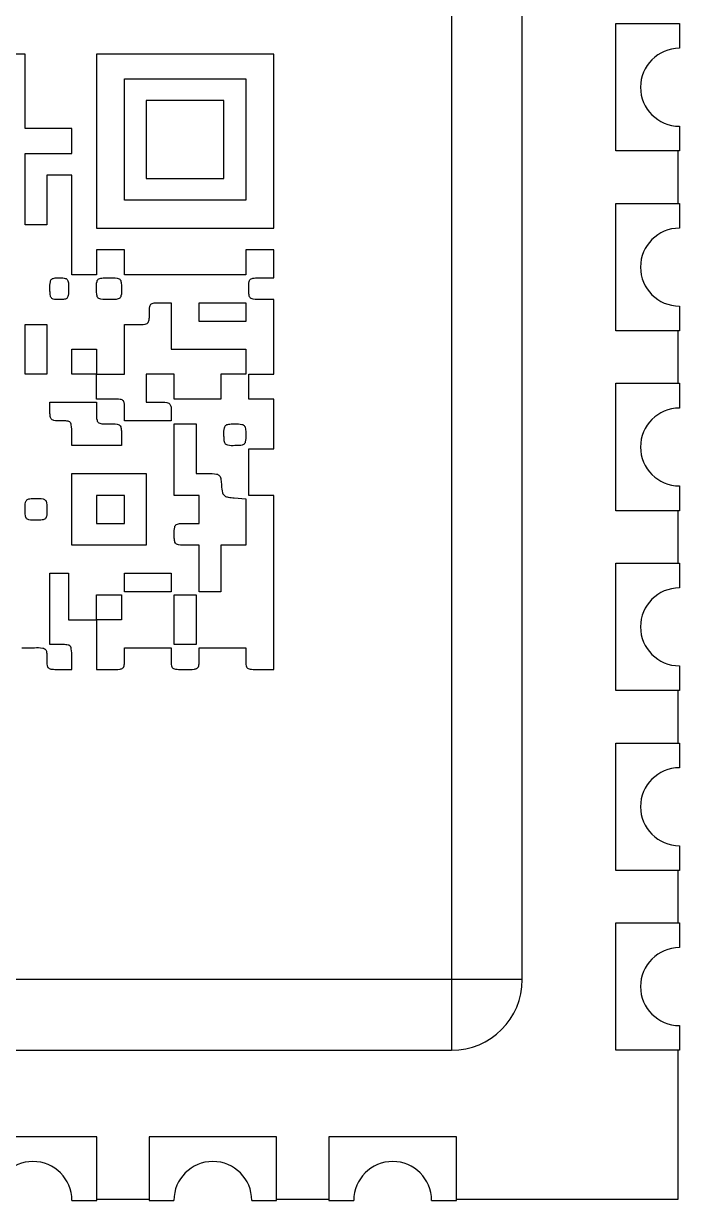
# Model space of a CAD drawing. Header units: millimetres. Extents: x 5 to 292, y 5 to 205.
# Drawn here: x 84.74 to 89.37, y 110.72 to 119.03 of the extents above; entities that cross this region are included whole.
import ezdxf

# ---------------------------------------------------------------- set-up
doc = ezdxf.new("R2010")
doc.units = ezdxf.units.MM

msp = doc.modelspace()

# ---------------------------------------------------------------- linework, layer by layer
at = {"color": 7, "linetype": 'Continuous', "lineweight": 25}
for p, q in [((87.7645, 128.8823), (87.7645, 112.2823)), ((88.2645, 112.2823), (88.2645, 128.8823)), ((88.9245, 119.0323), (89.3745, 119.0323)), ((88.9245, 118.1323), (88.9245, 119.0323)), ((89.3745, 119.0323), (89.3745, 119.0323)), ((89.3745, 119.0323), (89.3745, 118.8573)), ((84.7538, 118.8169), (84.3808, 118.8169)), ((84.7538, 118.2902), (84.7538, 118.8169)), ((86.5094, 118.8169), (85.2586, 118.8169)), ((85.2586, 118.8169), (85.2586, 117.588)), ((86.5094, 117.588), (86.5094, 118.8169)), ((85.4561, 117.7855), (85.4561, 118.6413)), ((85.4561, 118.6413), (86.3119, 118.6413)), ((86.3119, 118.6413), (86.3119, 117.7855)), ((86.1583, 118.4877), (85.6097, 118.4877)), ((85.6097, 118.4877), (85.6097, 117.9391)), ((86.1583, 117.9391), (86.1583, 118.4877)), ((85.083, 118.2902), (84.7538, 118.2902)), ((85.083, 118.1146), (85.083, 118.2902)), ((89.3745, 118.3073), (89.3745, 118.1323)), ((89.3745, 118.3073), (89.3745, 118.3073)), ((84.7538, 118.1146), (85.083, 118.1146)), ((84.7538, 117.6099), (84.7538, 118.1146)), ((89.3745, 118.1323), (88.9245, 118.1323)), ((89.3645, 117.7623), (89.3645, 118.1323)), ((84.9074, 117.961), (84.9074, 117.6099)), ((85.083, 117.961), (84.9074, 117.961)), ((85.083, 117.2588), (85.083, 117.961)), ((85.6097, 117.9391), (86.1583, 117.9391)), ((86.3119, 117.7855), (85.4561, 117.7855)), ((88.9245, 116.8623), (88.9245, 117.7623)), ((88.9245, 117.7623), (89.3745, 117.7623)), ((89.3745, 117.7623), (89.3745, 117.5873)), ((89.3745, 117.7623), (89.3745, 117.7623)), ((84.9074, 117.6099), (84.7538, 117.6099)), ((85.2586, 117.588), (86.5094, 117.588)), ((85.2586, 117.4343), (85.2586, 117.2588)), ((85.4561, 117.4343), (85.2586, 117.4343)), ((85.4561, 117.2588), (85.4561, 117.4343)), ((86.3119, 117.4343), (86.3119, 117.2588)), ((86.5094, 117.4343), (86.3119, 117.4343)), ((86.5094, 117.2368), (86.5094, 117.4343)), ((85.2586, 117.2588), (85.083, 117.2588)), ((86.3119, 117.2588), (85.4561, 117.2588)), ((86.4216, 117.2368), (86.5094, 117.2368)), ((85.7084, 117.0613), (85.7852, 117.0613)), ((85.7852, 117.0613), (85.7852, 116.7321)), ((85.9827, 116.9296), (85.9827, 117.0613)), ((85.9827, 117.0613), (86.3119, 117.0613)), ((86.3119, 117.0613), (86.3119, 116.9296)), ((86.5094, 117.0832), (86.4216, 117.0832)), ((86.5094, 116.5565), (86.5094, 117.0832)), ((89.3745, 117.0373), (89.3745, 116.8623)), ((89.3745, 117.0373), (89.3745, 117.0373)), ((86.3119, 116.9296), (85.9827, 116.9296)), ((84.7538, 116.5565), (84.7538, 116.9077)), ((84.7538, 116.9077), (84.9074, 116.9077)), ((84.9074, 116.9077), (84.9074, 116.5565)), ((85.4561, 116.9077), (85.5438, 116.9077)), ((85.4561, 116.5565), (85.4561, 116.9077)), ((89.3745, 116.8623), (88.9245, 116.8623)), ((89.3645, 116.4923), (89.3645, 116.8623)), ((85.083, 116.7321), (85.2586, 116.7321)), ((85.083, 116.5565), (85.083, 116.7321)), ((85.2586, 116.7321), (85.2586, 116.5565)), ((85.7852, 116.7321), (86.3119, 116.7321)), ((86.3119, 116.7321), (86.3119, 116.5565)), ((84.9074, 116.5565), (84.7538, 116.5565)), ((85.2586, 116.5565), (85.083, 116.5565)), ((85.2586, 116.381), (85.2586, 116.5565)), ((85.2586, 116.5565), (85.4561, 116.5565)), ((85.6097, 116.5565), (85.6097, 116.359)), ((85.8072, 116.5565), (85.6097, 116.5565)), ((85.8072, 116.381), (85.8072, 116.5565)), ((86.1363, 116.5565), (86.1363, 116.381)), ((86.3119, 116.5565), (86.1363, 116.5565)), ((86.3338, 116.5565), (86.5094, 116.5565)), ((86.3338, 116.381), (86.3338, 116.5565)), ((88.9245, 116.4923), (89.3745, 116.4923)), ((88.9245, 115.5923), (88.9245, 116.4923)), ((89.3745, 116.4923), (89.3745, 116.4923)), ((89.3745, 116.4923), (89.3745, 116.3173)), ((84.9294, 116.2932), (84.9294, 116.359)), ((84.9294, 116.359), (85.2586, 116.359)), ((85.3573, 116.381), (85.2586, 116.381)), ((85.2586, 116.359), (85.2586, 116.2822)), ((85.6097, 116.359), (85.6974, 116.359)), ((86.1363, 116.381), (85.8072, 116.381)), ((86.5094, 116.381), (86.3338, 116.381)), ((86.5094, 116.0299), (86.5094, 116.381)), ((85.4561, 116.2274), (85.4561, 116.3042)), ((85.7852, 116.2932), (85.7852, 116.2274)), ((85.7852, 116.2274), (85.4561, 116.2274)), ((85.8072, 115.7007), (85.8072, 116.2054)), ((85.8072, 116.2054), (85.9608, 116.2054)), ((85.9608, 116.2054), (85.9608, 115.8543)), ((85.083, 116.0518), (85.083, 116.1396)), ((85.4341, 116.1286), (85.4341, 116.0518)), ((85.4341, 116.0518), (85.083, 116.0518)), ((86.3338, 116.0299), (86.5094, 116.0299)), ((86.3338, 115.7007), (86.3338, 116.0299)), ((85.083, 115.3496), (85.083, 115.8543)), ((85.083, 115.8543), (85.6097, 115.8543)), ((85.6097, 115.8543), (85.6097, 115.3496)), ((85.9608, 115.8543), (86.0464, 115.8543)), ((89.3745, 115.7673), (89.3745, 115.5923)), ((89.3745, 115.7673), (89.3745, 115.7673)), ((85.4561, 115.7007), (85.2586, 115.7007)), ((85.2586, 115.7007), (85.2586, 115.5032)), ((85.4561, 115.5032), (85.4561, 115.7007)), ((85.9827, 115.7007), (85.8072, 115.7007)), ((85.9827, 115.5032), (85.9827, 115.7007)), ((86.2307, 115.6831), (86.3119, 115.6766)), ((86.3119, 115.6766), (86.3119, 115.3496)), ((86.5094, 115.7007), (86.3338, 115.7007)), ((86.5094, 114.4718), (86.5094, 115.7007)), ((89.3745, 115.5923), (88.9245, 115.5923)), ((89.3645, 115.2223), (89.3645, 115.5923)), ((85.2586, 115.5032), (85.4561, 115.5032)), ((85.895, 115.5032), (85.9827, 115.5032)), ((85.6097, 115.3496), (85.083, 115.3496)), ((85.9827, 115.3496), (85.895, 115.3496)), ((85.9827, 115.0204), (85.9827, 115.3496)), ((86.1363, 115.3496), (86.1363, 115.0204)), ((86.3119, 115.3496), (86.1363, 115.3496)), ((88.9245, 115.2223), (89.3745, 115.2223)), ((88.9245, 114.3223), (88.9245, 115.2223)), ((89.3745, 115.2223), (89.3745, 115.2223)), ((89.3745, 115.2223), (89.3745, 115.0473)), ((84.9294, 115.1521), (85.0611, 115.1521)), ((84.9294, 114.6474), (84.9294, 115.1521)), ((85.0611, 115.1521), (85.0611, 114.8229)), ((85.4561, 115.0204), (85.4561, 115.1521)), ((85.4561, 115.1521), (85.7852, 115.1521)), ((85.7852, 115.1521), (85.7852, 115.0204)), ((85.7852, 115.0204), (85.4561, 115.0204)), ((86.1363, 115.0204), (85.9827, 115.0204)), ((85.2586, 114.9985), (85.4341, 114.9985)), ((85.2586, 114.8229), (85.2586, 114.9985)), ((85.4341, 114.9985), (85.4341, 114.8229)), ((85.8072, 114.6474), (85.8072, 114.9985)), ((85.8072, 114.9985), (85.9608, 114.9985)), ((85.9608, 114.9985), (85.9608, 114.6474)), ((85.0611, 114.8229), (85.2586, 114.8229)), ((85.4341, 114.8229), (85.2586, 114.8229)), ((85.2586, 114.8229), (85.2586, 114.4718)), ((84.7319, 114.6254), (84.8197, 114.6254)), ((85.0062, 114.6474), (84.9294, 114.6474)), ((85.4561, 114.6254), (85.7852, 114.6254)), ((85.4561, 114.5486), (85.4561, 114.6254)), ((85.7852, 114.6254), (85.7852, 114.5486)), ((85.9608, 114.6474), (85.8072, 114.6474)), ((85.9827, 114.6254), (86.3119, 114.6254)), ((85.9827, 114.5486), (85.9827, 114.6254)), ((86.3119, 114.6254), (86.3119, 114.5486)), ((85.083, 114.4718), (85.083, 114.5596)), ((84.9952, 114.4718), (85.083, 114.4718)), ((85.2586, 114.4718), (85.3573, 114.4718)), ((86.4107, 114.4718), (86.5094, 114.4718)), ((89.3745, 114.4973), (89.3745, 114.3223)), ((89.3745, 114.4973), (89.3745, 114.4973)), ((89.3745, 114.3223), (88.9245, 114.3223)), ((89.3645, 113.9523), (89.3645, 114.3223)), ((88.9245, 113.9523), (89.3745, 113.9523)), ((88.9245, 113.0523), (88.9245, 113.9523)), ((89.3745, 113.9523), (89.3745, 113.9523)), ((89.3745, 113.9523), (89.3745, 113.7773)), ((89.3745, 113.2273), (89.3745, 113.0523)), ((89.3745, 113.2273), (89.3745, 113.2273)), ((89.3745, 113.0523), (88.9245, 113.0523)), ((89.3645, 112.6823), (89.3645, 113.0523)), ((88.9245, 111.7823), (88.9245, 112.6823)), ((88.9245, 112.6823), (89.3745, 112.6823)), ((89.3745, 112.6823), (89.3745, 112.5073)), ((89.3745, 112.6823), (89.3745, 112.6823)), ((87.7645, 112.2823), (72.9645, 112.2823)), ((88.2645, 112.2823), (87.7645, 112.2823)), ((87.7645, 112.2823), (87.7645, 111.7823)), ((89.3745, 111.9573), (89.3745, 111.7823)), ((89.3745, 111.9573), (89.3745, 111.9573)), ((72.9645, 111.7823), (87.7645, 111.7823)), ((89.3745, 111.7823), (88.9245, 111.7823)), ((89.3645, 110.7323), (89.3645, 111.7823)), ((85.2595, 111.1723), (84.3595, 111.1723)), ((85.2595, 110.7223), (85.2595, 111.1723)), ((86.5295, 111.1723), (85.6295, 111.1723)), ((85.6295, 111.1723), (85.6295, 110.7223)), ((86.5295, 110.7223), (86.5295, 111.1723)), ((87.7995, 111.1723), (86.8995, 111.1723)), ((86.8995, 111.1723), (86.8995, 110.7223)), ((87.7995, 110.7223), (87.7995, 111.1723)), ((85.0845, 110.7223), (85.2595, 110.7223)), ((85.2595, 110.7323), (85.6295, 110.7323)), ((85.6295, 110.7223), (85.8045, 110.7223)), ((86.3545, 110.7223), (86.5295, 110.7223)), ((86.5295, 110.7323), (86.8995, 110.7323)), ((86.8995, 110.7223), (87.0745, 110.7223)), ((87.6245, 110.7223), (87.7995, 110.7223)), ((87.7995, 110.7323), (89.3645, 110.7323))]:
    msp.add_line(p, q, dxfattribs=at)
for centre, radius, start, end in [((89.3745, 118.5823), 0.275, 90, 270), ((89.3745, 117.3123), 0.275, 90, 270), ((89.3745, 116.0423), 0.275, 90, 270), ((89.3745, 114.7723), 0.275, 90, 270), ((89.3745, 113.5023), 0.275, 90, 270), ((89.3745, 112.2323), 0.275, 90, 270), ((87.7645, 112.2823), 0.5, 270, 0), ((84.8095, 110.7223), 0.275, 0, 180), ((86.0795, 110.7223), 0.275, 0, 180), ((87.3495, 110.7223), 0.275, 0, 180)]:
    msp.add_arc(centre, radius, start, end, dxfattribs=at)
for points, knots in [([(84.9294, 117.16), (84.929, 117.1765), (84.9285, 117.1971), (84.9353, 117.2201), (84.9424, 117.2289), (84.9531, 117.2339), (84.9709, 117.2368), (84.9853, 117.2368), (84.9952, 117.2368)], [0, 0, 0, 0, 0.392616, 0.488346, 0.569193, 0.655004, 0.762875, 1, 1, 1, 1]), ([(84.9952, 117.2368), (85.0035, 117.2368), (85.0178, 117.2367), (85.0357, 117.2345), (85.0478, 117.2291), (85.055, 117.2204), (85.0587, 117.2083), (85.0611, 117.1879), (85.0611, 117.1714), (85.0611, 117.16)], [0, 0, 0, 0, 0.19894, 0.342318, 0.42848, 0.509159, 0.604251, 0.728007, 1, 1, 1, 1]), ([(85.2586, 117.16), (85.2578, 117.1772), (85.2569, 117.1986), (85.2655, 117.2225), (85.2752, 117.2308), (85.289, 117.2347), (85.313, 117.237), (85.3327, 117.2369), (85.3463, 117.2368)], [0, 0, 0, 0, 0.348249, 0.431362, 0.507055, 0.598209, 0.721038, 1, 1, 1, 1]), ([(85.3463, 117.2368), (85.3659, 117.2375), (85.3901, 117.2382), (85.4172, 117.2309), (85.4269, 117.2227), (85.4318, 117.2103), (85.4342, 117.1891), (85.4342, 117.1719), (85.4341, 117.16)], [0, 0, 0, 0, 0.398577, 0.490371, 0.566172, 0.648805, 0.756634, 1, 1, 1, 1]), ([(86.3338, 117.16), (86.3331, 117.1772), (86.3322, 117.1986), (86.3408, 117.2225), (86.3505, 117.2308), (86.3643, 117.2347), (86.3883, 117.237), (86.408, 117.2369), (86.4216, 117.2368)], [0, 0, 0, 0, 0.348249, 0.431362, 0.507055, 0.598209, 0.721038, 1, 1, 1, 1]), ([(84.9952, 117.0832), (84.9869, 117.0833), (84.9726, 117.0834), (84.9548, 117.0855), (84.9427, 117.091), (84.9355, 117.0996), (84.9317, 117.1117), (84.9294, 117.1321), (84.9294, 117.1487), (84.9294, 117.16)], [0, 0, 0, 0, 0.19894, 0.342318, 0.42848, 0.509159, 0.604251, 0.728007, 1, 1, 1, 1]), ([(85.0611, 117.16), (85.0614, 117.1435), (85.0619, 117.123), (85.0551, 117.0999), (85.048, 117.0911), (85.0374, 117.0862), (85.0195, 117.0833), (85.0051, 117.0832), (84.9952, 117.0832)], [0, 0, 0, 0, 0.392616, 0.488346, 0.569193, 0.655004, 0.762875, 1, 1, 1, 1]), ([(85.3463, 117.0832), (85.3267, 117.0826), (85.3026, 117.0818), (85.2755, 117.0891), (85.2657, 117.0973), (85.2609, 117.1098), (85.2584, 117.1309), (85.2585, 117.1481), (85.2586, 117.16)], [0, 0, 0, 0, 0.398577, 0.490371, 0.566172, 0.648805, 0.756634, 1, 1, 1, 1]), ([(85.4341, 117.16), (85.4349, 117.1428), (85.4358, 117.1215), (85.4272, 117.0976), (85.4175, 117.0893), (85.4037, 117.0853), (85.3797, 117.0831), (85.36, 117.0832), (85.3463, 117.0832)], [0, 0, 0, 0, 0.348249, 0.431362, 0.507055, 0.598209, 0.721038, 1, 1, 1, 1]), ([(86.4216, 117.0832), (86.402, 117.0826), (86.3779, 117.0818), (86.3508, 117.0891), (86.341, 117.0973), (86.3362, 117.1098), (86.3337, 117.1309), (86.3338, 117.1481), (86.3338, 117.16)], [0, 0, 0, 0, 0.398577, 0.490371, 0.566172, 0.648805, 0.756634, 1, 1, 1, 1]), ([(85.6316, 116.9845), (85.6311, 117.0014), (85.6304, 117.0223), (85.6384, 117.0457), (85.6469, 117.0543), (85.6591, 117.0587), (85.6799, 117.0613), (85.6968, 117.0613), (85.7084, 117.0613)], [0, 0, 0, 0, 0.369872, 0.459359, 0.537958, 0.626922, 0.742596, 1, 1, 1, 1]), ([(85.5438, 116.9077), (85.5634, 116.907), (85.5876, 116.9063), (85.6147, 116.9136), (85.6244, 116.9218), (85.6293, 116.9342), (85.6317, 116.9554), (85.6317, 116.9726), (85.6316, 116.9845)], [0, 0, 0, 0, 0.398577, 0.490371, 0.566172, 0.648805, 0.756634, 1, 1, 1, 1]), ([(85.4561, 116.3042), (85.4561, 116.3144), (85.4561, 116.3318), (85.4546, 116.3533), (85.4489, 116.3678), (85.4381, 116.3758), (85.4227, 116.3793), (85.3954, 116.3812), (85.373, 116.3811), (85.3573, 116.381)], [0, 0, 0, 0, 0.194597, 0.329801, 0.407398, 0.480777, 0.57396, 0.702879, 1, 1, 1, 1]), ([(85.6974, 116.359), (85.7167, 116.3595), (85.7405, 116.36), (85.7672, 116.3532), (85.777, 116.3462), (85.7824, 116.3354), (85.7853, 116.3175), (85.7852, 116.3031), (85.7852, 116.2932)], [0, 0, 0, 0, 0.423617, 0.522532, 0.601824, 0.682028, 0.781476, 1, 1, 1, 1]), ([(85.0062, 116.2274), (84.9897, 116.227), (84.9691, 116.2265), (84.9461, 116.2333), (84.9373, 116.2404), (84.9324, 116.2511), (84.9294, 116.2689), (84.9294, 116.2833), (84.9294, 116.2932)], [0, 0, 0, 0, 0.392616, 0.488346, 0.569193, 0.655004, 0.762875, 1, 1, 1, 1]), ([(85.2586, 116.2822), (85.2578, 116.265), (85.2569, 116.2437), (85.2655, 116.2198), (85.2752, 116.2115), (85.289, 116.2075), (85.313, 116.2053), (85.3327, 116.2054), (85.3463, 116.2054)], [0, 0, 0, 0, 0.348249, 0.431362, 0.507055, 0.598209, 0.721038, 1, 1, 1, 1]), ([(85.083, 116.1396), (85.0836, 116.1592), (85.0844, 116.1833), (85.0771, 116.2105), (85.0689, 116.2202), (85.0564, 116.225), (85.0353, 116.2275), (85.0181, 116.2274), (85.0062, 116.2274)], [0, 0, 0, 0, 0.398577, 0.490371, 0.566172, 0.648805, 0.756634, 1, 1, 1, 1]), ([(85.3463, 116.2054), (85.3659, 116.206), (85.3901, 116.2068), (85.4172, 116.1995), (85.4269, 116.1913), (85.4318, 116.1789), (85.4342, 116.1577), (85.4342, 116.1405), (85.4341, 116.1286)], [0, 0, 0, 0, 0.398577, 0.490371, 0.566172, 0.648805, 0.756634, 1, 1, 1, 1]), ([(86.1583, 116.1286), (86.1578, 116.1455), (86.1571, 116.1665), (86.1651, 116.1899), (86.1736, 116.1985), (86.1858, 116.2029), (86.2066, 116.2055), (86.2235, 116.2054), (86.2351, 116.2054)], [0, 0, 0, 0, 0.369872, 0.459359, 0.537958, 0.626922, 0.742596, 1, 1, 1, 1]), ([(86.2351, 116.2054), (86.252, 116.206), (86.2729, 116.2066), (86.2964, 116.1986), (86.3049, 116.1902), (86.3094, 116.1779), (86.3119, 116.1571), (86.3119, 116.1403), (86.3119, 116.1286)], [0, 0, 0, 0, 0.369872, 0.459359, 0.537958, 0.626922, 0.742596, 1, 1, 1, 1]), ([(86.2351, 116.0518), (86.2182, 116.0513), (86.1972, 116.0506), (86.1738, 116.0586), (86.1653, 116.0671), (86.1608, 116.0794), (86.1583, 116.1001), (86.1583, 116.117), (86.1583, 116.1286)], [0, 0, 0, 0, 0.369872, 0.459359, 0.537958, 0.626922, 0.742596, 1, 1, 1, 1]), ([(86.3119, 116.1286), (86.3124, 116.1117), (86.3131, 116.0908), (86.3051, 116.0673), (86.2966, 116.0588), (86.2844, 116.0544), (86.2636, 116.0518), (86.2467, 116.0518), (86.2351, 116.0518)], [0, 0, 0, 0, 0.369872, 0.459359, 0.537958, 0.626922, 0.742596, 1, 1, 1, 1]), ([(86.0464, 115.8543), (86.0661, 115.855), (86.0904, 115.8558), (86.1179, 115.848), (86.1281, 115.8394), (86.134, 115.8263), (86.1383, 115.804), (86.1397, 115.7858), (86.1407, 115.7731)], [0, 0, 0, 0, 0.384963, 0.475938, 0.553641, 0.639548, 0.750797, 1, 1, 1, 1]), ([(86.1407, 115.7731), (86.1418, 115.7546), (86.143, 115.7313), (86.1535, 115.7058), (86.1664, 115.693), (86.1938, 115.6861), (86.2167, 115.6843), (86.2307, 115.6831)], [0, 0, 0, 0, 0.366319, 0.458068, 0.540161, 0.718861, 1, 1, 1, 1]), ([(84.7538, 115.602), (84.7533, 115.6188), (84.7526, 115.6398), (84.7606, 115.6632), (84.7691, 115.6718), (84.7814, 115.6762), (84.8021, 115.6788), (84.819, 115.6788), (84.8306, 115.6788)], [0, 0, 0, 0, 0.369872, 0.459359, 0.537958, 0.626922, 0.742596, 1, 1, 1, 1]), ([(84.8306, 115.6788), (84.8475, 115.6793), (84.8685, 115.6799), (84.8919, 115.672), (84.9005, 115.6635), (84.9049, 115.6512), (84.9075, 115.6305), (84.9075, 115.6136), (84.9074, 115.602)], [0, 0, 0, 0, 0.369872, 0.459359, 0.537958, 0.626922, 0.742596, 1, 1, 1, 1]), ([(84.8306, 115.5251), (84.8137, 115.5246), (84.7928, 115.524), (84.7694, 115.5319), (84.7608, 115.5404), (84.7564, 115.5527), (84.7538, 115.5734), (84.7538, 115.5903), (84.7538, 115.602)], [0, 0, 0, 0, 0.369872, 0.459359, 0.537958, 0.626922, 0.742596, 1, 1, 1, 1]), ([(84.9074, 115.602), (84.908, 115.5851), (84.9086, 115.5641), (84.9006, 115.5407), (84.8922, 115.5321), (84.8799, 115.5277), (84.8591, 115.5251), (84.8423, 115.5251), (84.8306, 115.5251)], [0, 0, 0, 0, 0.369872, 0.459359, 0.537958, 0.626922, 0.742596, 1, 1, 1, 1]), ([(85.8072, 115.4264), (85.8064, 115.4436), (85.8055, 115.4649), (85.8141, 115.4888), (85.8238, 115.4971), (85.8376, 115.5011), (85.8616, 115.5033), (85.8813, 115.5033), (85.895, 115.5032)], [0, 0, 0, 0, 0.3482494, 0.4313619, 0.5070546, 0.5982088, 0.7210385, 1, 1, 1, 1]), ([(85.895, 115.3496), (85.8753, 115.349), (85.8512, 115.3482), (85.8241, 115.3555), (85.8143, 115.3637), (85.8095, 115.3762), (85.807, 115.3973), (85.8071, 115.4145), (85.8072, 115.4264)], [0, 0, 0, 0, 0.398577, 0.490371, 0.566172, 0.648805, 0.756634, 1, 1, 1, 1]), ([(84.8197, 114.6254), (84.8393, 114.626), (84.8634, 114.6268), (84.8905, 114.6195), (84.9003, 114.6113), (84.9051, 114.5988), (84.9076, 114.5777), (84.9075, 114.5605), (84.9074, 114.5486)], [0, 0, 0, 0, 0.398577, 0.490371, 0.566172, 0.648805, 0.756634, 1, 1, 1, 1]), ([(85.083, 114.5596), (85.0836, 114.5792), (85.0844, 114.6033), (85.0771, 114.6304), (85.0689, 114.6402), (85.0564, 114.645), (85.0353, 114.6475), (85.0181, 114.6474), (85.0062, 114.6474)], [0, 0, 0, 0, 0.398577, 0.490371, 0.566172, 0.648805, 0.756634, 1, 1, 1, 1]), ([(84.9074, 114.5486), (84.9067, 114.5314), (84.9058, 114.5101), (84.9144, 114.4862), (84.924, 114.4779), (84.9379, 114.4739), (84.9619, 114.4717), (84.9816, 114.4717), (84.9952, 114.4718)], [0, 0, 0, 0, 0.348249, 0.431362, 0.507055, 0.598209, 0.721038, 1, 1, 1, 1]), ([(85.3573, 114.4718), (85.3797, 114.4711), (85.4056, 114.4702), (85.4338, 114.476), (85.442, 114.4796), (85.4492, 114.4861), (85.4539, 114.4974), (85.4563, 114.5189), (85.4561, 114.5364), (85.4561, 114.5486)], [0, 0, 0, 0, 0.422774, 0.488696, 0.542685, 0.590821, 0.667982, 0.768957, 1, 1, 1, 1]), ([(85.7852, 114.5486), (85.7852, 114.5384), (85.7852, 114.521), (85.7866, 114.4995), (85.7924, 114.485), (85.8032, 114.477), (85.8186, 114.4735), (85.8458, 114.4716), (85.8683, 114.4717), (85.884, 114.4718)], [0, 0, 0, 0, 0.194597, 0.329801, 0.407398, 0.480777, 0.57396, 0.702879, 1, 1, 1, 1]), ([(85.884, 114.4718), (85.9064, 114.4711), (85.9323, 114.4702), (85.9604, 114.476), (85.9686, 114.4796), (85.9758, 114.4861), (85.9806, 114.4974), (85.9829, 114.5189), (85.9828, 114.5364), (85.9827, 114.5486)], [0, 0, 0, 0, 0.422774, 0.488696, 0.542685, 0.590821, 0.667982, 0.768957, 1, 1, 1, 1]), ([(86.3119, 114.5486), (86.3119, 114.5384), (86.3119, 114.521), (86.3133, 114.4995), (86.3191, 114.485), (86.3299, 114.477), (86.3452, 114.4735), (86.3725, 114.4716), (86.395, 114.4717), (86.4107, 114.4718)], [0, 0, 0, 0, 0.1945972, 0.3298008, 0.4073981, 0.4807774, 0.5739604, 0.7028787, 1, 1, 1, 1])]:
    msp.add_open_spline(points, degree=3, knots=knots, dxfattribs=at)

doc.saveas('drawing.dxf')
